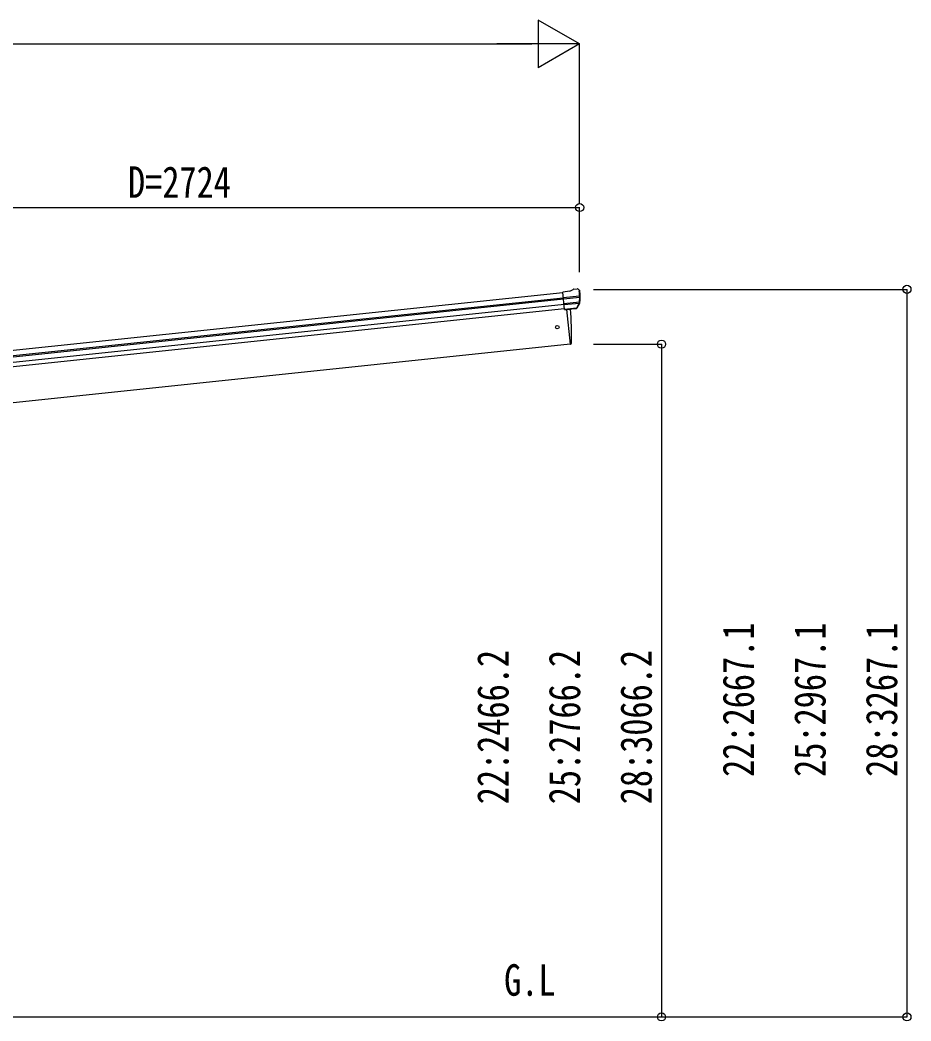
# Model space of a CAD drawing. Units: millimetres, scale not verified. Extents: x -14718 to 14718, y -10395 to 10395.
# Drawn here: x -7187 to -3921, y -5352 to -1683 of the extents above; entities that cross this region are included whole.
import ezdxf
from ezdxf.enums import TextEntityAlignment as Align

# ---------------------------------------------------------------- set-up
doc = ezdxf.new("R2010")
doc.units = ezdxf.units.MM
doc.header["$LTSCALE"] = 50
for name, color, linetype in [('0-2_USER1', 3, 'Continuous'), ('0-4_YKK_13', 4, 'Continuous'), ('0-5_YKK_A1', 4, 'Continuous'), ('0-6_YKK_D', 6, 'Continuous')]:
    doc.layers.add(name, color=color, linetype=linetype)
doc.styles.add('ＭＳ ゴシック', font='')
doc.styles.get('ＭＳ ゴシック').set_extended_font_data('MS Gothic')

msp = doc.modelspace()

# ---------------------------------------------------------------- linework, layer by layer
at = {"layer": '0-4_YKK_13'}
for p, q in [((-5170.96, -2677.25), (-5197.48, -2680.04)), ((-5144.64, -2668.45), (-5144.65, -2668.45)), ((-5140.98, -2669.54), (-5140.98, -2669.54)), ((-5140.98, -2669.54), (-5136.66, -2673.04)), ((-5136.66, -2673.04), (-5135.8, -2673.73)), ((-5134.41, -2677.43), (-5134.72, -2675.58)), ((-5190.7, -2744.59), (-5197.48, -2680.04)), ((-5195.32, -2700.57), (-5135.59, -2694.29)), ((-5135.11, -2700.16), (-5194.71, -2706.42)), ((-5135.94, -2716.91), (-5192.98, -2722.91)), ((-5137.33, -2721.57), (-5192.51, -2727.37)), ((-5147.34, -2739.81), (-5190.72, -2744.36)), ((-5190.7, -2744.59), (-5180.75, -2743.55)), ((-5183.82, -2743.87), (-5170.43, -2871.26)), ((-5180.75, -2743.55), (-5180.48, -2743.61)), ((-5180.48, -2743.61), (-5155.15, -2740.95)), ((-5155.15, -2740.95), (-5154.89, -2740.83)), ((-5154.89, -2740.83), (-5147.2, -2740.02)), ((-5145.89, -2738.15), (-5136.44, -2719.85)), ((-5144.84, -2738.58), (-5134.72, -2720.32)), ((-5170.43, -2871.26), (-5168.37, -2870.97))]:
    msp.add_line(p, q, dxfattribs=at)
for points in [[(-5170.96, -2677.25), (-5159.36, -2670.28), (-5159.36, -2670.28)], [(-5158.13, -2669.87), (-5158.13, -2669.87), (-5144.65, -2668.45)]]:
    msp.add_lwpolyline(points, dxfattribs=at)
msp.add_circle((-5217.22, -2808.71), 6.5, dxfattribs=at)
for centre, radius, start, end in [((-5157.82, -2672.85), 3, 96.02369, 120.97631), ((-5144.12, -2673.42), 5, 51.04426, 95.95574), ((-5327.97, -2699.08), 192.44, 1.4271, 6.57578), ((-5335.3, -2698.55), 202, 354.13916, 6), ((-5335.3, -2698.55), 200.2, 354.20009, 359.53883), ((-5090.31, -2692.18), 45.32, 182.67122, 185.64518), ((-5134.92, -2701.49), 1.35, 95.1605, 97.91927), ((-5132.31, -2699.94), 2.74, 179.02151, 184.43412), ((-6065.03, -2831.05), 900, 357.63919, 5.64987), ((-5147.46, -2737.13), 2.99, 285.2717, 331.00739), ((-5139.11, -2718.47), 3, 332.69111, 354.20009), ((-5137.34, -2718.87), 3, 331, 354.13916), ((-5168.79, -2868), 3, 278, 357.63919)]:
    msp.add_arc(centre, radius, start, end, dxfattribs=at)
for centre, major_axis, ratio, start_param, end_param in [((-5136.67, -2677.04), (-0.87, 5.91), 0.020485, 0.671432, 1.5691306), ((-5142.06, -2672.52), (5.88, -1.31), 0.24881, 0.460585, 0.4641038), ((-5137.69, -2676.06), (-2.34, 1.9), 0.995767, 3.9859716, 4.712389), ((-5333, -2720.49), (-20.92, 199.05), 0.994373, 4.7113789, 4.7277536), ((-5147.66, -2736.83), (-0.11, 3), 0.642905, 3.2459383, 4.203928), ((-5147.52, -2737.03), (1.66, -2.51), 0.997631, 5.8041905, 5.8929484), ((-5147.59, -2736.92), (3.53, -2.11), 0.650902, 5.2561448, 5.3289554), ((-5145.22, -2736.57), (1.08, 3.13), 0.040856, 2.1135035, 2.1416249)]:
    msp.add_ellipse(centre, major_axis=major_axis, ratio=ratio, start_param=start_param, end_param=end_param, dxfattribs=at)
at = {"layer": '0-5_YKK_A1'}
for p, q in [((-7799.02, -2955.48), (-5197.27, -2682.03)), ((-7797.04, -2974.38), (-5195.29, -2700.92)), ((-7796.61, -2978.56), (-5194.85, -2705.1)), ((-7794.51, -2998.42), (-5192.76, -2724.96)), ((-5191, -2741.7), (-7792.75, -3015.15)), ((-5183.82, -2743.87), (-5170.43, -2871.26)), ((-5170.43, -2871.26), (-7703.93, -3137.54)), ((-7703.43, -5337.5), (-4871.86, -5337.5))]:
    msp.add_line(p, q, dxfattribs=at)
at = {"layer": '0-6_YKK_D'}
for p, q in [((-5135.38, -1770.43), (-5286.94, -1682.93)), ((-5286.94, -1682.93), (-5286.94, -1857.93)), ((-10424.48, -1770.43), (-5310.38, -1770.43)), ((-5135.38, -1770.43), (-5438.49, -1770.43)), ((-5135.38, -1770.43), (-5286.94, -1857.93)), ((-5135.38, -2356.22), (-5135.38, -1769.43)), ((-7859.43, -2370.43), (-5135.38, -2370.43)), ((-5135.38, -2607.61), (-5135.38, -2369.43)), ((-5084.73, -2670.43), (-3934.38, -2670.43)), ((-3935.38, -2670.43), (-3935.38, -5337.5)), ((-5084.73, -2871.26), (-4834.38, -2871.26)), ((-4835.38, -2871.26), (-4835.38, -5337.5)), ((-5083.73, -5337.5), (-4834.38, -5337.5)), ((-5083.73, -5337.5), (-3934.38, -5337.5))]:
    msp.add_line(p, q, dxfattribs=at)
for centre in [(-5135.38, -2370.43), (-3935.38, -2670.43), (-4835.38, -2871.26), (-4835.38, -5337.5), (-3935.38, -5337.5)]:
    msp.add_circle(centre, 14.88, dxfattribs=at)

# ---------------------------------------------------------------- texts
at = {"layer": '0-2_USER1', "style": 'ＭＳ ゴシック', "width": 0.8}
msp.add_text('G.L', height=115.5, dxfattribs=at).set_placement((-5412.5, -5294.5), align=Align.BOTTOM_LEFT)
at = {"layer": '0-6_YKK_D', "style": 'ＭＳ ゴシック', "width": 0.8}
msp.add_text('D=2724', height=115.5, dxfattribs=at).set_placement((-6791.41, -2369.43), align=Align.BOTTOM_LEFT)
for s, p in [('22:2667.1', (-4461.38, -4457.57)), ('25:2967.1', (-4198.88, -4457.57)), ('28:3267.1', (-3936.38, -4457.57)), ('22:2466.2', (-5361.38, -4557.98)), ('25:2766.2', (-5098.88, -4557.98)), ('28:3066.2', (-4836.38, -4557.98))]:
    msp.add_text(s, height=115.5, rotation=90, dxfattribs=at).set_placement(p, align=Align.BOTTOM_LEFT)

doc.saveas('drawing.dxf')
